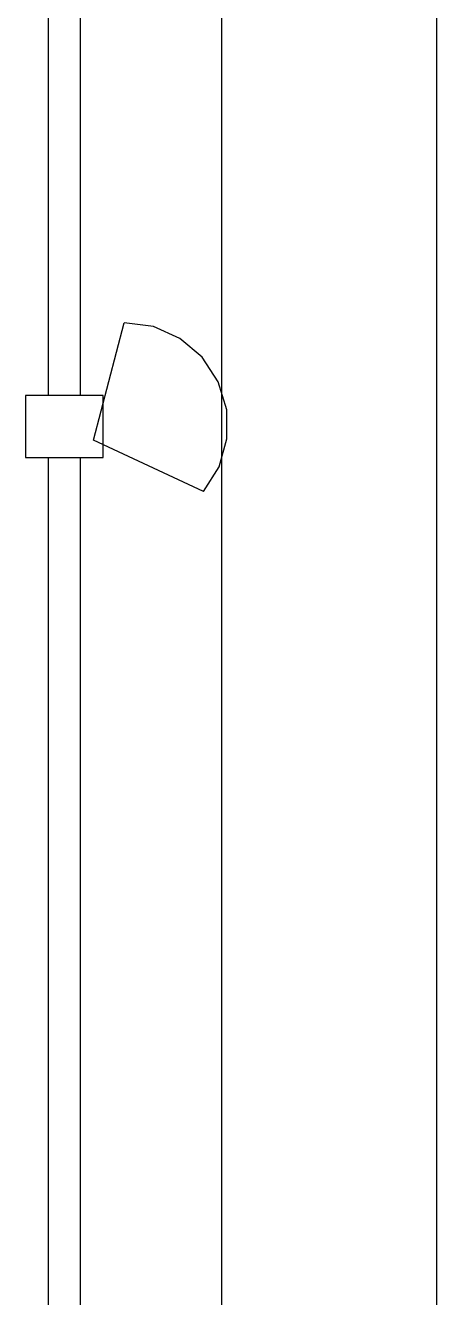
# Model space of a CAD drawing. Header units: metres. Extents: x 2 to 323, y -2 to 254.
# Drawn here: x 149.05 to 151.69, y 46.95 to 55.14 of the extents above; entities that cross this region are included whole.
import ezdxf

# ---------------------------------------------------------------- set-up
doc = ezdxf.new("R2010")
doc.units = ezdxf.units.M
doc.layers.add('REFERENCIA', color=7, linetype='Continuous')

msp = doc.modelspace()

# ---------------------------------------------------------------- linework, layer by layer
at = {"layer": 'REFERENCIA'}
for p, q in [((150.307, 99.653), (150.307, 37.642)), ((151.692, 98.252), (151.692, 38.745)), ((149.483, 52.473), (149.682, 53.228)), ((150.191, 52.142), (149.483, 52.473))]:
    msp.add_line(p, q, dxfattribs=at)
for points in [[(149.398, 52.761), (149.194, 52.761), (149.194, 67.361), (149.398, 67.361), (149.398, 52.761)], [(149.046, 52.361), (149.546, 52.361), (149.546, 52.761), (149.046, 52.761), (149.046, 52.361)], [(149.046, 52.361), (149.546, 52.361), (149.546, 52.761), (149.046, 52.761), (149.046, 52.361)], [(149.046, 52.361), (149.546, 52.361), (149.546, 52.761), (149.046, 52.761), (149.046, 52.361)], [(149.046, 52.361), (149.546, 52.361), (149.546, 52.761), (149.046, 52.761), (149.046, 52.361)], [(149.398, 37.761), (149.194, 37.761), (149.194, 52.361), (149.398, 52.361), (149.398, 37.761)]]:
    msp.add_lwpolyline(points, close=True, dxfattribs=at)
msp.add_lwpolyline([(150.191, 52.142), (150.292, 52.302), (150.343, 52.481), (150.342, 52.668), (150.287, 52.849), (150.183, 53.008), (150.04, 53.128), (149.87, 53.204), (149.682, 53.228)], dxfattribs=at)

doc.saveas('drawing.dxf')
